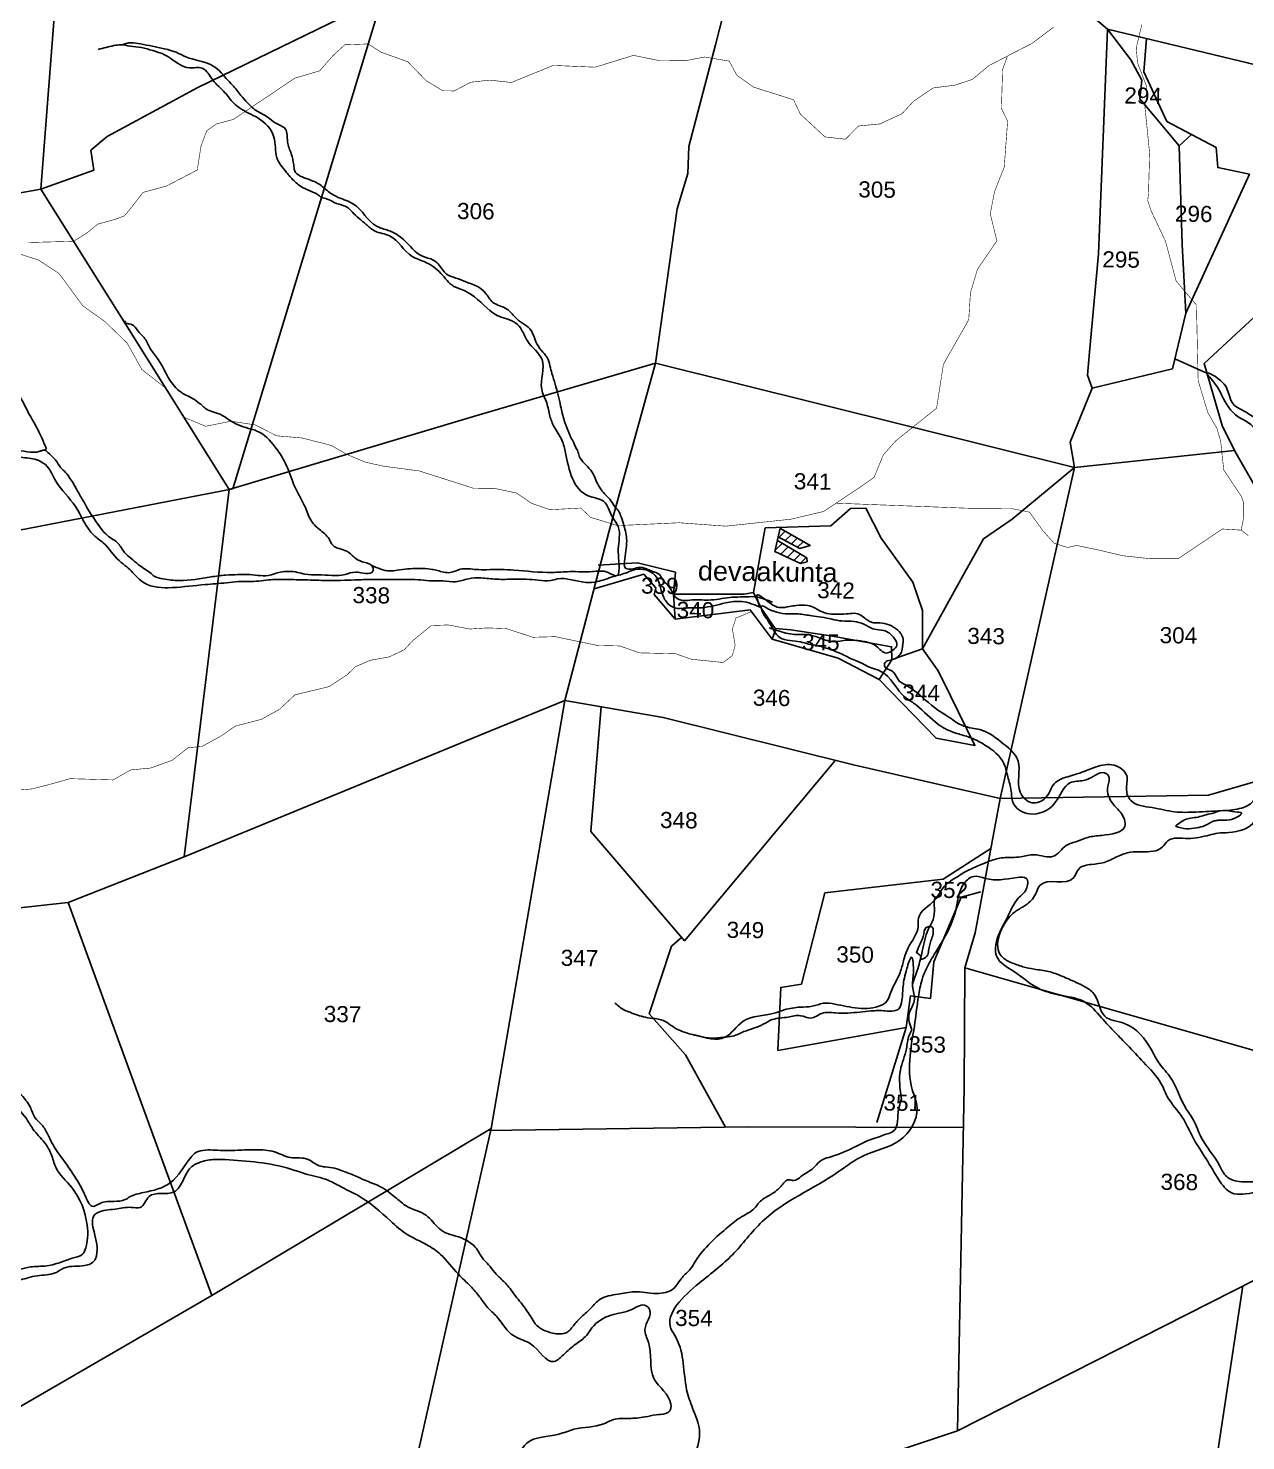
# Model space of a CAD drawing. Header units: feet. Extents: x 751091 to 766702, y 1607162 to 1618807.
# Drawn here: x 754192 to 756396, y 1609741 to 1612299 of the extents above; entities that cross this region are included whole.
import ezdxf
from ezdxf.enums import TextEntityAlignment as Align

# ---------------------------------------------------------------- set-up
doc = ezdxf.new("R2010")
doc.units = ezdxf.units.FT
doc.header["$LTSCALE"] = 15
doc.header["$MEASUREMENT"] = 0
doc.linetypes.add('HIDDEN2', pattern=[0.1875, 0.125, -0.0625])
for name, color, linetype in [('PLOT', 7, 'Continuous'), ('ROADS', 6, 'Continuous'), ('TANKS-STREAM', 4, 'Continuous')]:
    doc.layers.add(name, color=color, linetype=linetype)
doc.styles.get("Standard").update_dxf_attribs({"font": 'arial.ttf'})
pattern_1 = [(44.195984, (-2315.616, 53486.583), (-8.48262893, 8.72410213), [])]

msp = doc.modelspace()

# ---------------------------------------------------------------- hatches: boundary and pattern name
at = {"layer": 'PLOT'}
h = msp.add_hatch(dxfattribs=at)
h.set_pattern_fill('ANSI31', color=256, scale=97.345554, angle=-0.804)
h.set_pattern_definition(pattern_1)
h.paths.add_polyline_path([(755553.9, 1611392.8), (755552.6, 1611391.2), (755549.8, 1611378.2), (755588.8, 1611356.9), (755607.9, 1611362.2)])
h = msp.add_hatch(dxfattribs=at)
h.set_pattern_fill('ANSI31', color=256, scale=97.345554, angle=-0.804)
h.set_pattern_definition(pattern_1)
h.paths.add_polyline_path([(755590, 1611329.4), (755602.1, 1611333), (755601.7, 1611339.7), (755548.3, 1611371.3), (755544, 1611351.5)])

# ---------------------------------------------------------------- linework, layer by layer
for points in [[(755095, 1613185.1), (755017.1, 1612860.4), (754973.7, 1612747.5), (754954.5, 1612746.4), (754939.5, 1612659.3), (754885.3, 1612394.3), (754830.8, 1612347.6), (754758.5, 1612317.6), (754499, 1612191.4), (754335.1, 1612103), (754305.3, 1612078), (754310.5, 1612042.2), (754214.7, 1612007.7), (753864.8, 1611944.7), (753616.2, 1611899.9), (753347.2, 1612033.7), (753320.4, 1612042.6), (753316.8, 1612082.1), (753293.6, 1612106.9), (753076.9, 1612224.3), (752882.7, 1612317.2)], [(754125.6, 1613112.9), (754209.9, 1613097.7), (754274.2, 1612883.4), (754278.6, 1612731.7), (754249.2, 1612452), (754214.7, 1612007.7), (754368.5, 1611762.3), (754555.6, 1611463.8), (754998.2, 1611595.7), (755327.6, 1611692.4), (755366.7, 1611971.7), (755386.1, 1612035.9), (755388.3, 1612084.5), (755436.1, 1612268.7), (755493.7, 1612493.9), (755581.1, 1612648.3), (755543.3, 1612736.1), (755637.4, 1612808.9)], [(756145.8, 1612297.1), (756129.7, 1611890.3), (756113.5, 1611712.1), (756109.8, 1611670.7), (756118.2, 1611647.1), (756078.7, 1611549.5), (756086.2, 1611503.5), (756375.8, 1611534.2), (756353.5, 1611579.7), (756321, 1611691.8), (756486.7, 1611845), (756558.8, 1611780.6), (756680.1, 1611839.1), (756881.2, 1611799.1), (756813.3, 1612139.4), (756935.1, 1612356), (756953.6, 1612378.3), (756981.4, 1612436.5)], [(757294.1, 1612061.7), (756984.5, 1612111.8), (756813.3, 1612139.4), (756550.6, 1612199.6), (756401.9, 1612235.4), (756145.8, 1612297.1), (756111.3, 1612327), (756045.5, 1612362.2), (756007, 1612382.7), (755979.7, 1612406.8)], [(753681.3, 1610651.7), (753724.1, 1611302.4), (754562.4, 1611465.1), (754830.8, 1612347.6)], [(756145.8, 1612297.1), (756188.4, 1612241.6), (756208.3, 1612204.6), (756204.4, 1612171), (756276.1, 1612085.7), (756281.3, 1611907.6), (756287.8, 1611783), (756263.6, 1611682.3), (756118.2, 1611647.1)], [(756287.8, 1611783), (756403.1, 1612034.5), (756345.6, 1612046.6), (756342.7, 1612083), (756253.6, 1612130.3), (756211.7, 1612219.8), (756216.4, 1612280.1)], [(756298.1, 1612106.7), (756276.1, 1612085.7)], [(753681.3, 1610651.7), (754264, 1610715.7), (754474.5, 1610798.7), (755029.2, 1611026.5), (755163.8, 1611081.8), (755243.1, 1611386.4), (755327.6, 1611692.4)], [(755327.6, 1611692.4), (756086.2, 1611503.5), (755952, 1610903.9), (756328.7, 1610910.3), (756516.2, 1610964.8), (756852.6, 1610947.3), (756923.2, 1611413.8), (757603.7, 1611596.8), (757775.9, 1611551.2), (757743.6, 1611312.8)], [(756267.9, 1611700.2), (756325.9, 1611674.6)], [(756375.8, 1611534.2), (756461.7, 1611384.7), (756469.7, 1611151.8), (756481.9, 1611005.2), (756516.2, 1610964.8)], [(755732.9, 1611119.8), (755835.7, 1611013.2), (755906, 1611000.3), (755861.9, 1611090), (755839.7, 1611135.2), (755811.1, 1611175.4), (755884.1, 1611307.2), (755921.8, 1611374.1), (755973.4, 1611410), (756086.2, 1611503.5)], [(754555.6, 1611463.8), (754474.5, 1610798.7)], [(755526.5, 1611394), (755644.9, 1611398.2), (755680.6, 1611429.3), (755708.5, 1611429.6), (755736.1, 1611375.6), (755793.8, 1611295.6), (755811, 1611244.7), (755811.1, 1611175.4), (755762.7, 1611158.2), (755755.7, 1611155.4), (755755.2, 1611179.1), (755644.8, 1611199), (755572.7, 1611209.7), (755544.5, 1611211.7), (755519.2, 1611248.8), (755504.9, 1611276.9), (755526.5, 1611394)], [(755552.6, 1611391.2), (755544, 1611351.5), (755590, 1611329.4), (755602.1, 1611333), (755601.7, 1611339.7), (755548.3, 1611371.3)], [(755549.8, 1611378.2), (755588.8, 1611356.9), (755607.9, 1611362.2), (755553.9, 1611392.8), (755552.6, 1611391.2)], [(755539.1, 1611192.4), (755658.5, 1611158), (755732.9, 1611119.8), (755755.7, 1611155.4)], [(754264, 1610715.7), (754426.9, 1610271), (754524.6, 1610004.3), (755030.3, 1610306.4), (755129.1, 1610881.4), (755163.8, 1611081.8), (755341.7, 1611051), (755686.2, 1610965.4), (755952, 1610903.9)], [(755653.3, 1610973.6), (755380.3, 1610646.6), (755210.3, 1610844.2), (755229.4, 1611070.5)], [(757364.4, 1610795.5), (756852.6, 1610947.3), (756889, 1610311.7), (756414.8, 1610033.4), (755874.7, 1609758.9), (755479.8, 1609627.5), (754814.9, 1609406.2), (754012.4, 1609163.9), (753901.9, 1608402.2), (753516.2, 1608411.4), (753031.8, 1608515.2)], [(755952, 1610903.9), (755906.6, 1610661), (755887.8, 1610597.7), (755886.6, 1610380), (755874.7, 1609758.9)], [(755935.1, 1610813.8), (755848.3, 1610758.2), (755634.4, 1610733.1), (755592.3, 1610568.2), (755554.5, 1610562), (755549.3, 1610448.1), (755781.5, 1610489.3), (755789.2, 1610547), (755825.4, 1610542.2), (755831.8, 1610608.7), (755881.4, 1610725.8), (755917, 1610735)], [(755454.5, 1610309.1), (755382, 1610440.3), (755316.4, 1610514.2), (755356.7, 1610637), (755375, 1610652.7)], [(755887.8, 1610597.7), (756889, 1610311.7), (757142, 1609991.1)], [(755781.5, 1610489.3), (755728.4, 1610317.4)], [(755030.3, 1610306.4), (754872.5, 1609608.3), (754827.8, 1609410.5), (754697.5, 1608658.1)], [(755885.3, 1610308.6), (755495.4, 1610309.7), (755024.6, 1610303)], [(756391.3, 1610021.5), (756277.6, 1609270.6)], [(754118.9, 1609769.6), (754524.6, 1610004.3)]]:
    msp.add_lwpolyline(points, dxfattribs=at)
at = {"layer": 'ROADS', "linetype": 'HIDDEN2', "ltscale": 10, "const_width": 1}
for points in [[(756048.4, 1612300.8), (756009.1, 1612271.3), (755964.9, 1612248.6), (755931.7, 1612231.4), (755900.9, 1612206), (755869.6, 1612195.8), (755830.4, 1612190.8), (755795.2, 1612167.1), (755774.3, 1612144.4), (755734.3, 1612125.7), (755695, 1612121.9), (755671.7, 1612098), (755634.6, 1612102.1), (755589.8, 1612143.7), (755577.7, 1612169.3), (755538.7, 1612181.7), (755505.2, 1612192.3), (755475.1, 1612213.7), (755461.2, 1612239.3), (755416.5, 1612246.8), (755383.4, 1612240.4), (755336.8, 1612239.8), (755287.8, 1612249.8), (755218.4, 1612228.4), (755173.7, 1612230.3), (755142.5, 1612231.6), (755090.3, 1612210.3), (755066.7, 1612200.7), (755027.4, 1612205), (754993.2, 1612201.1), (754963.1, 1612185.4), (754942.6, 1612185.7), (754912.3, 1612204.1), (754879.2, 1612238.2), (754859.4, 1612245.3), (754830.7, 1612255.6), (754807.4, 1612270.5), (754765.2, 1612269), (754743.8, 1612249.4), (754719.5, 1612221.7), (754701.3, 1612216.4), (754674.9, 1612208.6), (754624.2, 1612174.6), (754584.9, 1612148.2), (754563.5, 1612133.9), (754532.7, 1612125.6), (754515.2, 1612113.4), (754504.8, 1612085.6), (754498, 1612042.2), (754442.7, 1612013.4), (754399.6, 1612001.6), (754380, 1611975.8), (754366.1, 1611959.2), (754348.6, 1611952.6), (754318, 1611944.3), (754298.5, 1611928.4), (754274, 1611913.1), (754231, 1611912), (754190.8, 1611910.9)], [(756208.2, 1612305.5), (756198.1, 1612263.5), (756200.4, 1612236.5), (756216.4, 1612194.6), (756217.8, 1612170.9), (756213.4, 1612160.3), (756217.4, 1612121.3), (756222.4, 1612071.6), (756221.3, 1612034.9), (756220.3, 1611999.9), (756218.9, 1611987.1), (756225.5, 1611967.3), (756239.2, 1611938.3), (756251.1, 1611913.1), (756270.3, 1611841.3), (756285.7, 1611823), (756307.1, 1611797.7), (756308.1, 1611753.2), (756309.2, 1611705.4), (756310.2, 1611661), (756327.6, 1611603.2), (756344.1, 1611574.6), (756350.9, 1611551.5), (756353, 1611531.8), (756356.5, 1611499.2), (756388.3, 1611451.5), (756392.8, 1611439), (756392.4, 1611411.9), (756388.1, 1611390.1)], [(754172.4, 1611891.5), (754210.2, 1611879.3), (754247.8, 1611854.8), (754278.3, 1611813.3), (754290.8, 1611796.2), (754331.1, 1611767.6), (754371.1, 1611728.7), (754397.5, 1611681.1), (754440.4, 1611647.6), (754462.1, 1611613), (754473.6, 1611594.6), (754513.2, 1611578.1), (754559.2, 1611587.3), (754602.9, 1611580.7), (754641.8, 1611560.9), (754688.2, 1611556.9), (754740.6, 1611543.5), (754768.7, 1611527.3), (754802.2, 1611513.2), (754835, 1611505.9), (754899.5, 1611497.4), (754937.9, 1611485.2), (754999.6, 1611465.5), (755034.7, 1611466), (755056.1, 1611461.5), (755075.8, 1611457.4), (755103.5, 1611438.6), (755136.6, 1611427.1), (755165, 1611428.6), (755192.4, 1611430.1), (755210.1, 1611413.3), (755259.3, 1611398.3), (755312.7, 1611400.8), (755370.4, 1611403.5), (755455.2, 1611397.3), (755573.3, 1611410), (755632.1, 1611423.9), (755693.2, 1611464.6), (755723.3, 1611485.5), (755740.2, 1611526.4), (755762.9, 1611552), (755800.8, 1611582.3), (755836.6, 1611610.8), (755848.9, 1611690.3), (755894.8, 1611771), (755897.9, 1611819.8), (755910.6, 1611862.5), (755945.8, 1611914), (755933.8, 1611962.8), (755941.6, 1612003.2), (755959.1, 1612047.6), (755965.2, 1612130.6), (755954, 1612153.7), (755955.1, 1612189.9), (755956.1, 1612223.8), (755964.9, 1612248.6)], [(755654.5, 1611438.9), (755869.1, 1611430.7), (755895.5, 1611429.7), (755932.2, 1611429.5), (755971.9, 1611429.3), (756004.8, 1611422.7), (756028.5, 1611389.9), (756049.1, 1611366.5), (756073.8, 1611358.6), (756090, 1611362.4), (756130.4, 1611354), (756174, 1611343.7), (756224.4, 1611338.3), (756274.4, 1611338.6), (756285.2, 1611345.9), (756337.3, 1611381), (756353.9, 1611392.2), (756388.1, 1611390.1), (756401, 1611380.2)], [(755501.3, 1611242.5), (755473.4, 1611231), (755466.8, 1611211.3), (755471.9, 1611181.8), (755466.9, 1611163.2), (755450.4, 1611150.4), (755392.5, 1611156.4), (755364, 1611166.3), (755326.7, 1611167.2), (755298.5, 1611167.9), (755263.3, 1611180.4), (755222.2, 1611181.4), (755175.4, 1611191.1), (755146.4, 1611197.2), (755105.6, 1611196.1), (755057.7, 1611211.8), (755023.2, 1611213.1), (754991.6, 1611211), (754952.6, 1611218.4), (754921.7, 1611217.4), (754887.5, 1611189.4), (754872.9, 1611173.5), (754845.6, 1611160.6), (754811.1, 1611154.4), (754784.6, 1611142.8), (754769.4, 1611128.2), (754736.5, 1611106.7), (754704.1, 1611098.9), (754674.7, 1611091.8), (754646.6, 1611065.5), (754614.1, 1611047.5), (754566.7, 1611035.2), (754541.3, 1611017.4), (754506.7, 1610998.5), (754481.5, 1610996.1), (754452.4, 1610973.3), (754413.6, 1610959.3), (754377.4, 1610955.9), (754345.7, 1610937.8), (754298.2, 1610939.2), (754267.6, 1610940.1), (754234.8, 1610930.7), (754198.4, 1610921.4), (754163, 1610918.7)]]:
    msp.add_lwpolyline(points, dxfattribs=at)
at = {"layer": 'TANKS-STREAM'}
for points in [[(755223.9, 1611326.4), (755294.9, 1611331), (755363.7, 1611313.8), (755360.4, 1611274.1), (755488.1, 1611274.4), (755504.9, 1611276.9)], [(755216.4, 1611284), (755306.3, 1611310.6), (755328.2, 1611285.6), (755325.3, 1611273.3), (755363.3, 1611229), (755360.4, 1611274.1)], [(755363.3, 1611229), (755498.8, 1611245.8), (755539.1, 1611192.4), (755544.7, 1611209.4)]]:
    msp.add_lwpolyline(points, dxfattribs=at)
for points in [[(755768.8, 1611116.4), (755795, 1611100.5), (755838.4, 1611064.7), (755857.8, 1611052.3), (755872.7, 1611041.8), (755900.8, 1611031.6), (755914.7, 1611029.1), (755952.4, 1611007.2), (755984.3, 1610971.6), (755988.2, 1610915.4), (756009.3, 1610896.6), (756034.1, 1610905.3), (756049.6, 1610930.7), (756060.1, 1610938.6), (756070.5, 1610942.5), (756085, 1610946.9), (756106.5, 1610954.1), (756125.6, 1610961.3), (756158, 1610964.3), (756180.8, 1610945.6), (756180.5, 1610919.6), (756188.3, 1610900.5), (756227.1, 1610887.6), (756267.4, 1610880.1), (756306.6, 1610879.6), (756351.1, 1610881.9), (756385.2, 1610886), (756409.7, 1610899.6), (756422.6, 1610922.4), (756452.2, 1610928.9), (756477.1, 1610934.9), (756497.4, 1610943.2), (756505.7, 1610950.8), (756536.9, 1610992.5), (756558.6, 1611013.5), (756565.1, 1611030.1), (756571.1, 1611045), (756566.2, 1611062.4), (756524.7, 1611110.6), (756505.6, 1611143.2), (756490.8, 1611207.7), (756498.1, 1611230.3), (756512.7, 1611242.8), (756529.5, 1611279.2), (756550, 1611304.3), (756574.5, 1611323), (756600.7, 1611338.2), (756634.6, 1611365.9), (756661.4, 1611382.9), (756686.4, 1611394), (756704.9, 1611401.8), (756722.5, 1611421.2), (756748.2, 1611437.6), (756764.7, 1611460.6), (756762.8, 1611489.5), (756749.1, 1611505.9), (756723.6, 1611526.6), (756700.5, 1611543.1), (756679.3, 1611541.9), (756654.4, 1611536.5), (756635.8, 1611529.9), (756608, 1611520.5), (756588.4, 1611520.7), (756567.6, 1611523.9), (756542.4, 1611538.1), (756508.4, 1611557.8), (756478, 1611571.5), (756459.8, 1611570.8), (756447.3, 1611563.3), (756421.4, 1611564.8), (756405.7, 1611581.2), (756382.5, 1611595.4), (756353.6, 1611632.7), (756341.2, 1611654.7), (756325.9, 1611674.6), (756354.5, 1611657.7), (756367.4, 1611631.6), (756375.8, 1611615.9), (756387.9, 1611608.8), (756405.6, 1611598.1), (756425.1, 1611589.9), (756449.8, 1611588), (756468.2, 1611577.1), (756480.4, 1611577), (756503.9, 1611572), (756546.4, 1611543.6), (756579.7, 1611536.2), (756608.6, 1611534.7), (756642.2, 1611542.3), (756682.2, 1611553.8), (756704.1, 1611554.6), (756722.4, 1611543.4), (756741.9, 1611532.2), (756769.1, 1611490.7), (756781.6, 1611477.2), (756795.7, 1611490.3), (756808, 1611506.3), (756811.7, 1611519.5), (756818.2, 1611531.5), (756829.5, 1611555.6), (756843.2, 1611602.9), (756867.3, 1611628.9), (756873.3, 1611669.4), (756880.5, 1611685.5), (756898.6, 1611706), (756905.1, 1611718), (756918.2, 1611742), (756927.8, 1611767.3), (756943, 1611782.6), (756977.6, 1611806.2), (757002.2, 1611827.1), (757050.5, 1611856.4), (757106.8, 1611875.3), (757135.2, 1611888.1), (757155.5, 1611893.6), (757171.7, 1611896.8), (757182.7, 1611901.3), (757186.9, 1611909.9), (757191.2, 1611924.8), (757206.2, 1611970.7), (757211.7, 1611989.7), (757223, 1612013), (757233.8, 1612040.5), (757248.2, 1612078.3), (757259, 1612110.5), (757263.6, 1612145.6), (757266.8, 1612168), (757266.4, 1612181.9), (757252.2, 1612196.5), (757243.5, 1612191.2), (757233.5, 1612220.2), (757220.4, 1612273.4), (757207.6, 1612308.8), (757181, 1612342), (757165.9, 1612355.1), (757151.3, 1612369.5), (757134.6, 1612373.2), (757114.9, 1612364.8), (757108, 1612364.9), (757081, 1612383.4), (757074.3, 1612393.6), (757059.6, 1612414.1), (757048, 1612426.4), (757038.1, 1612438.7), (757028.5, 1612453), (757021, 1612466.8), (757012.4, 1612488), (757007.4, 1612503.8), (757001.1, 1612518.9), (756992.9, 1612527.2)], [(754361.7, 1612268.8), (754371.6, 1612272), (754378.6, 1612272.4), (754395, 1612270.7), (754416.9, 1612266.2), (754438.1, 1612261.8), (754451.5, 1612258.3), (754459.8, 1612255.4), (754477.6, 1612247.1), (754523.1, 1612232.4), (754538, 1612221.8), (754550.6, 1612207.9), (754561.7, 1612196), (754577.1, 1612177.4), (754589.1, 1612163.6), (754603.6, 1612150.6), (754625.1, 1612138.1), (754640.1, 1612127), (754657.4, 1612116.9), (754661.4, 1612093.4), (754668.2, 1612071.6), (754672.6, 1612051.3), (754674.4, 1612040.9), (754699.2, 1612025.5), (754719.8, 1612015.7), (754737.5, 1612001.4), (754753, 1611992.7), (754781.1, 1611980.5), (754822.8, 1611940.5), (754843.9, 1611932.7), (754871.5, 1611916.2), (754906, 1611886.1), (754925.3, 1611879.2), (754941.6, 1611862.9), (754949.5, 1611853.4), (754966.4, 1611846.6), (754984.2, 1611839.7), (755006.7, 1611830.4), (755019.4, 1611819.8), (755033.3, 1611802.6), (755058.7, 1611790.5), (755073.6, 1611775.6), (755086.6, 1611764.6), (755100.2, 1611754.5), (755112.6, 1611727.7), (755123.7, 1611712.5), (755131.6, 1611702.5), (755136.6, 1611687.8), (755140.1, 1611673.6), (755146, 1611654.2), (755155.9, 1611614.7), (755162.6, 1611588.7), (755169.4, 1611569.7), (755174.4, 1611557.9), (755179.9, 1611547.9), (755182.7, 1611541.2), (755186.8, 1611533.2), (755189.5, 1611524.2), (755210.5, 1611498.6), (755222.4, 1611474.8), (755237.7, 1611453.4), (755247, 1611443.4), (755254.9, 1611431.5), (755260.9, 1611424.8), (755264.6, 1611416.7), (755269.5, 1611401.6), (755273.1, 1611388.3), (755275.3, 1611375.1), (755274.6, 1611356.7), (755272, 1611338.2), (755273.6, 1611321.2), (755287.3, 1611320), (755299.1, 1611322.7), (755321.2, 1611315.8), (755334.8, 1611309.5), (755341.3, 1611299.9), (755348.7, 1611291.4), (755357.5, 1611279.5), (755364, 1611269), (755378, 1611262.7), (755394.1, 1611263.9), (755423.4, 1611263.4), (755462.1, 1611268.2), (755492.1, 1611269.4), (755512.1, 1611268.9), (755524.6, 1611265), (755539.4, 1611259.9)], [(754814.1, 1611326.3), (754846.6, 1611316.2), (754860.2, 1611317.4), (754897.6, 1611320.9), (754932.8, 1611317), (754955.9, 1611313.3), (754974.3, 1611319.2), (755003.5, 1611318.8), (755021.8, 1611318.5), (755047.6, 1611318.8), (755071.4, 1611317.8), (755140.1, 1611313.5), (755172.7, 1611315), (755213.4, 1611315.1), (755241.9, 1611313.4), (755258, 1611307.7), (755261.8, 1611327.3), (755260.2, 1611355.9), (755260.1, 1611396.5), (755250.3, 1611412.7), (755233.6, 1611442.4), (755205.9, 1611452.2), (755164.8, 1611529.8), (755158.3, 1611553), (755144.4, 1611576.9), (755136.5, 1611596.7), (755130.7, 1611620.5), (755121.6, 1611645.1), (755122.3, 1611699), (755095.7, 1611732.6), (755085.1, 1611753.1), (755075.1, 1611764.8), (755041.3, 1611778.8), (755027.8, 1611787.8), (754981.5, 1611823.8), (754962.6, 1611831.5), (754939.2, 1611854.9), (754909.1, 1611876.3), (754887.1, 1611885.6), (754846.2, 1611923), (754819.1, 1611931.9), (754803.7, 1611943.8), (754778.9, 1611966.1), (754772.1, 1611973.1), (754763.6, 1611977.5), (754746, 1611983.6), (754733.3, 1611989.7), (754722.9, 1611992.8), (754715.8, 1611997.9), (754704.6, 1612003.4), (754688.7, 1612010.6), (754670.7, 1612025.3), (754658.1, 1612039.8), (754642.2, 1612064.5), (754636.9, 1612101.9), (754607.4, 1612136.5), (754590.5, 1612145.3), (754563.5, 1612163.8), (754548.2, 1612182.2), (754526.4, 1612204.7), (754517.7, 1612217.3), (754507.1, 1612226.5), (754484, 1612227.1), (754450, 1612244.1), (754434.6, 1612252.9), (754417.6, 1612258.4), (754396.8, 1612264.1), (754376.5, 1612266.5), (754360, 1612268.9), (754347.2, 1612267.4), (754318.7, 1612260.4)], [(754224.9, 1611537.8), (754206, 1611578.3), (754192.1, 1611603.1), (754180.3, 1611626.2), (754172.2, 1611641.4), (754167.7, 1611655.8), (754150.3, 1611684.4), (754135.4, 1611703.6), (754124.4, 1611719.8), (754107.7, 1611736), (754091.5, 1611754.4), (754082.2, 1611766.6), (754054.7, 1611791.9), (754042.2, 1611796.4), (754027.3, 1611808.7), (754017.9, 1611817.5), (754010.2, 1611826.2)], [(754222.2, 1611535.6), (754238, 1611520.9), (754242.2, 1611516), (754250.6, 1611503.7), (754259.6, 1611494.4), (754268, 1611483.3), (754274.6, 1611472.8), (754278.7, 1611465.4), (754289.5, 1611446.3), (754324.8, 1611391.8), (754335.1, 1611380.7), (754355, 1611365.7), (754366.4, 1611349.7), (754377.9, 1611339.2), (754391.2, 1611328), (754401.5, 1611320.5), (754412.3, 1611313.1), (754420.2, 1611306.8), (754436, 1611301.7), (754465.3, 1611298.9), (754523, 1611305.4), (754550, 1611308.7), (754571.4, 1611309.6), (754588.5, 1611310), (754626.9, 1611308.2), (754638, 1611311.1), (754648.4, 1611314), (754679.6, 1611313.6), (754693, 1611310.4), (754716.8, 1611309.4), (754765.7, 1611309.9), (754784.7, 1611314), (754815.9, 1611316), (754816, 1611323.3), (754799, 1611332.1), (754781.4, 1611341.5), (754768.7, 1611352), (754743.2, 1611362.8), (754736.6, 1611374.4), (754718.6, 1611391.8), (754703.5, 1611408.5), (754692.3, 1611434.3), (754685.1, 1611448.4), (754670.9, 1611477.3), (754655.5, 1611515.6), (754639.3, 1611540.3), (754604.9, 1611570.1), (754595.3, 1611573), (754559.3, 1611587.2), (754546.6, 1611595.9), (754531.4, 1611602.8), (754518, 1611607.3), (754502.3, 1611619.7), (754489.6, 1611628.4), (754472, 1611637.8), (754459.3, 1611647.8), (754425.9, 1611701.1), (754412, 1611720.3), (754401.8, 1611738.8), (754390.4, 1611751.2), (754377.7, 1611762.9), (754365.7, 1611766.7), (754368.6, 1611768.6)], [(755518.3, 1611250.3), (755483.7, 1611260.9), (755454.2, 1611258.2), (755411.7, 1611249.7), (755383.2, 1611249.1), (755362.4, 1611249.4), (755352.7, 1611254.7), (755341.5, 1611270.8), (755326.6, 1611308.6), (755291, 1611318.8), (755276.7, 1611313.5), (755251.5, 1611305.9), (755236.2, 1611300.9), (755222.2, 1611296.9), (755201.4, 1611295.5), (755149.7, 1611301.7), (755137.9, 1611298.8), (755115.5, 1611299.4), (755071.4, 1611301.4), (755039.8, 1611301.2), (755012, 1611303.6), (754989.1, 1611301.9), (754965.7, 1611296.7), (754942.5, 1611298.4), (754923.4, 1611298.3), (754902.6, 1611300), (754858.9, 1611300.6), (754814.5, 1611300.8), (754783.2, 1611299.9), (754733.2, 1611298.9), (754693.3, 1611300.1), (754660.3, 1611300.6), (754631.5, 1611300.3), (754595.8, 1611297), (754572.5, 1611296.9), (754551, 1611294.8), (754512.3, 1611291.5), (754452.5, 1611286.1), (754401.6, 1611294.8), (754390.9, 1611303.3), (754370.4, 1611323.7), (754357, 1611334.3), (754327.7, 1611367.1), (754310.7, 1611380.7), (754277.5, 1611433.1), (754242.1, 1611478.5), (754226.4, 1611505.4), (754211, 1611516.1), (754182.2, 1611521.5), (754121.2, 1611527.4), (754094.5, 1611525), (754065.5, 1611518.2), (754052.8, 1611517.2), (754027.8, 1611520.3), (753930.8, 1611517.3), (753895.9, 1611521.7), (753863.3, 1611534.9), (753833, 1611549.2), (753816.6, 1611567.7), (753806.3, 1611586.7), (753786.1, 1611613.1), (753777.4, 1611624.8), (753727.3, 1611616.1), (753715.7, 1611616.8), (753693.5, 1611614.9), (753668.5, 1611615.8), (753651.2, 1611611.6), (753634, 1611614.6), (753598, 1611615.1), (753576.3, 1611615.4), (753565.3, 1611621.1)], [(753767.9, 1611626.7), (753792.5, 1611614.8), (753799.7, 1611606.3), (753808.8, 1611598), (753823, 1611587), (753840.1, 1611574.1), (753850.4, 1611565.1), (753864.5, 1611553.7), (753881, 1611544.6), (753906.8, 1611537.7), (753974, 1611529.6), (753982.2, 1611528.2), (754008.2, 1611529.6), (754024.7, 1611532), (754042, 1611530.4), (754059.3, 1611531.9), (754077.6, 1611537.7), (754094.5, 1611540.9), (754127.4, 1611537.9), (754148.5, 1611534.1), (754163.4, 1611534.8), (754179, 1611533.7), (754201.4, 1611531.2), (754209.7, 1611531.9), (754215.8, 1611534), (754222.3, 1611535.7), (754224.9, 1611537.8)], [(755516.2, 1611252.3), (755511.8, 1611272.9), (755531.9, 1611260.4), (755553.5, 1611249.8), (755570.2, 1611251.8), (755582.5, 1611253.6), (755603.2, 1611253.8), (755616.7, 1611248.9), (755634.2, 1611240.1), (755650.6, 1611237.9), (755680.1, 1611238.9), (755694, 1611238.7), (755704.3, 1611232.4), (755722.2, 1611222.4), (755733.7, 1611222), (755765.8, 1611209.3), (755775.4, 1611195.6), (755775.6, 1611184.2), (755770.6, 1611165), (755753.1, 1611154.7), (755743.3, 1611150.7), (755743.5, 1611141.8), (755754.3, 1611135.8), (755761.7, 1611128.7), (755768.8, 1611116.4)], [(755399.1, 1610476.1), (755453.4, 1610471.7), (755486.7, 1610500.9), (755542.6, 1610515.4), (755560.7, 1610521.4), (755575.6, 1610524.8), (755589.6, 1610526.4), (755611.2, 1610527.9), (755631.5, 1610533.4), (755652.6, 1610531.8), (755694.5, 1610524.6), (755736.9, 1610529.8), (755744.1, 1610534.2), (755752, 1610548.9), (755759.4, 1610565.9), (755770.5, 1610589.1), (755776.7, 1610610.1), (755785.1, 1610633.8), (755803.3, 1610672.4), (755803.9, 1610687.7), (755833.2, 1610720.5), (755850.6, 1610745), (755874.2, 1610762.6), (755893.3, 1610774), (755914.1, 1610783.2), (755933.1, 1610791), (755957, 1610796.9), (755973.2, 1610797.2), (755989, 1610798.7), (756013.5, 1610802.3), (756048.5, 1610799.6), (756071.3, 1610819), (756091.6, 1610826.8), (756110.6, 1610833.7), (756135.9, 1610837.4), (756177.5, 1610854.3), (756170.6, 1610877.8), (756155.1, 1610895.5), (756148.1, 1610908.7), (756146.6, 1610926.2), (756147.7, 1610945.5), (756137.5, 1610951), (756120.3, 1610944.1), (756102.6, 1610936.7), (756078.8, 1610933), (756050.8, 1610896.1), (756004.7, 1610876.5), (755977, 1610892.6), (755971.1, 1610921), (755964.7, 1610946.7), (755958.6, 1610967.3), (755924, 1611001), (755899, 1611013.9), (755876.6, 1611021), (755849.3, 1611032.1), (755834.2, 1611042.7), (755795.1, 1611076.9), (755778.2, 1611088.8), (755743.5, 1611129.2), (755727, 1611138), (755713.6, 1611142.6), (755702.4, 1611148.6), (755685.4, 1611155.6), (755671.6, 1611162.5), (755659.5, 1611168.1), (755636.7, 1611176.5), (755619.7, 1611181.2), (755604.9, 1611183.7), (755590.1, 1611187.9), (755553.3, 1611195.2), (755531.2, 1611226.6), (755520.2, 1611244.7), (755519.4, 1611252.4), (755532.4, 1611247.3), (755542.2, 1611243.1), (755563.3, 1611238.8), (755586.2, 1611238.4), (755610.5, 1611234.9), (755628.4, 1611232.4), (755646.8, 1611229), (755665.2, 1611225.6), (755687.2, 1611224.9), (755704.7, 1611219.7), (755723.9, 1611210.9), (755740.5, 1611208.4), (755760.1, 1611194.2), (755764.9, 1611181.6), (755757.5, 1611172.7), (755745.3, 1611167.5), (755727.1, 1611180.3), (755703.4, 1611188.7), (755684.9, 1611190.8), (755675.1, 1611190.9), (755648, 1611188.2), (755623, 1611195.7), (755602.4, 1611200.9), (755582.1, 1611201.2), (755567.8, 1611202.8), (755552.1, 1611207), (755533.5, 1611213.2)], [(756588.5, 1610096.1), (756514.2, 1610148.3), (756413.7, 1610209.9), (756380.5, 1610211), (756359.8, 1610221.6), (756349.1, 1610239.6), (756315.7, 1610290.6), (756301.7, 1610321.9), (756287, 1610344.6), (756270.8, 1610379.3), (756260.7, 1610397.9), (756239.7, 1610424.7), (756225.6, 1610449.1), (756176.6, 1610496.8), (756141, 1610509.9), (756123.1, 1610548.2), (756106, 1610562.8), (756089.4, 1610571.1), (756063.6, 1610582.4), (756039.5, 1610590.8), (756013, 1610595.2), (755992.9, 1610599.6), (755971.1, 1610607.4), (755954, 1610618.5), (755972.9, 1610694.1), (755989.2, 1610705.9), (756010.2, 1610721.8), (756017.3, 1610734.4), (756023.8, 1610746.9), (756084.6, 1610760.5), (756094, 1610776.5), (756117.2, 1610784.8), (756140.3, 1610788.5), (756164.1, 1610799.1), (756187.9, 1610806.8), (756208.1, 1610807.7), (756245.7, 1610816.4), (756255.2, 1610827.5), (756292.1, 1610831.6), (756330.3, 1610838), (756345.9, 1610841.2), (756365.5, 1610842.6), (756412.6, 1610864.4), (756418.5, 1610876.5), (756445.7, 1610884.7), (756474.2, 1610899.3), (756532.5, 1610935.5), (756544.5, 1610930.7), (756552.4, 1610913.3), (756560.2, 1610899.4), (756569.2, 1610877.9), (756573.5, 1610855.4), (756583.6, 1610840.3), (756586.7, 1610814.3), (756594.5, 1610795.2), (756606.3, 1610763.6), (756613.9, 1610733.6), (756631.5, 1610709.7), (756637.4, 1610683.1), (756646.4, 1610661.7), (756655.9, 1610644.3), (756665.8, 1610603.3), (756674.3, 1610591.7), (756692.9, 1610563.2), (756699.6, 1610544.1), (756704.6, 1610528.5), (756711.9, 1610514.5), (756726.4, 1610482.1), (756730.9, 1610471.1), (756753.5, 1610438.5), (756756.8, 1610429.8), (756769, 1610393.3), (756781.8, 1610359.5), (756782.7, 1610342.2), (756787, 1610320.2), (756798.9, 1610303.9), (756802.8, 1610291.8), (756818.8, 1610284.1), (756833.7, 1610276.4)], [(756269.1, 1610854), (756285.6, 1610865.3), (756296.6, 1610868.8), (756310.1, 1610870.6), (756321.4, 1610873.9), (756334.9, 1610877.2), (756351.2, 1610881.9), (756381.2, 1610879.7), (756388.9, 1610877.9), (756380.2, 1610870.2), (756346.2, 1610864.7), (756339.3, 1610863.6), (756322.3, 1610855), (756307.3, 1610851.2), (756289.1, 1610849.1), (756269.1, 1610854)], [(753922.3, 1610797.1), (753924.9, 1610762.6), (753936.9, 1610748.9), (753960.3, 1610732), (753969.8, 1610724.4), (753978.5, 1610716), (753987.5, 1610703.2), (753996.5, 1610692.6), (754012.4, 1610671.4), (754024.4, 1610654.2), (754030.4, 1610646.7), (754051.6, 1610597.3), (754090.8, 1610514), (754111.3, 1610485.1), (754118.1, 1610467.6), (754129.7, 1610447.8), (754140, 1610433.7), (754150.3, 1610418.9), (754157.7, 1610400.6), (754165.9, 1610386.6), (754176.2, 1610371.1), (754187.9, 1610357.6), (754195.4, 1610345.6), (754204.2, 1610326.7), (754216.6, 1610313.2), (754227.5, 1610295.6), (754243.2, 1610266.7), (754252.8, 1610253.3), (754294.5, 1610186.2), (754301.2, 1610172.4), (754307, 1610166), (754322.3, 1610171.1), (754346.9, 1610174.7), (754367.5, 1610177.8), (754375.4, 1610182.6), (754400.6, 1610190.6), (754449.7, 1610208.6), (754486.1, 1610254.2), (754495.5, 1610262.9), (754512.7, 1610267.5), (754549, 1610266.5), (754571.6, 1610267.2), (754603.5, 1610268.2), (754637.8, 1610264.3), (754666.6, 1610254.1), (754698.7, 1610250.7), (754714.8, 1610240.7), (754746.6, 1610234.9), (754762.2, 1610229.3), (754783.7, 1610221.1), (754801.2, 1610213), (754827.6, 1610202.4), (754854.8, 1610183.4), (754863.5, 1610176.4), (754876.1, 1610166.4), (754908.8, 1610151.7), (754932.8, 1610128.7), (754946, 1610118.3), (754966.3, 1610111.8), (755001.3, 1610091.7), (755015.9, 1610070.3), (755025.2, 1610060), (755036.8, 1610045.8), (755046.8, 1610035.4), (755062.3, 1610019.5), (755070.7, 1610007.7), (755081.5, 1609994.2), (755092.3, 1609979.9), (755102.3, 1609964.9), (755110, 1609953.1), (755141.1, 1609936.2), (755167, 1609937.4), (755180.6, 1609951.3), (755194.1, 1609966), (755210.8, 1609981.4), (755227.5, 1609997.6), (755259.8, 1610006.6), (755288.9, 1610010.9), (755329.6, 1610008), (755359.5, 1610016.2), (755376.3, 1610037.1), (755390.6, 1610051.8), (755400.2, 1610066.5), (755459.4, 1610128.5), (755484, 1610147), (755506.2, 1610161.6), (755515.7, 1610173.2), (755534.7, 1610186.2), (755554.6, 1610201.6), (755569.6, 1610213.9), (755576, 1610212.5), (755595, 1610222.5), (755613.2, 1610234.7), (755625.2, 1610247.1), (755637.8, 1610253.2), (755652, 1610257.7), (755697.4, 1610277.5), (755717.3, 1610286.6), (755732.8, 1610291.3), (755745, 1610296.1), (755755.5, 1610299.8), (755763.4, 1610308.9), (755766.4, 1610331), (755773, 1610360.5)], [(755732.8, 1608988.9), (755724.8, 1609033.7), (755710.4, 1609065.5), (755694, 1609094.5), (755679.7, 1609137.5), (755666.9, 1609226.7), (755656.3, 1609267.8), (755648.6, 1609317.2), (755640.8, 1609357.3), (755635.7, 1609409.1), (755621.6, 1609450.5), (755604.3, 1609474), (755558, 1609493.2), (755495, 1609511.8), (755443.1, 1609527.4), (755396.7, 1609534.5), (755376.4, 1609546.9), (755367.3, 1609630.4), (755379.1, 1609671.1), (755407.3, 1609760), (755394.8, 1609800.1), (755384.1, 1609833.7), (755365, 1609927.3), (755355.7, 1609944.1), (755406.8, 1610026.5), (755467, 1610078), (755521.1, 1610138.2), (755658.4, 1610227.9), (755704.1, 1610257.4), (755769.5, 1610285), (755801.3, 1610344.1), (755792.5, 1610377.3), (755797.5, 1610499.2), (755803.6, 1610545.1), (755810.3, 1610576.2), (755849.2, 1610649.6), (755871.4, 1610702.2), (755886.5, 1610750.6), (755904.3, 1610763.2), (755924.9, 1610759.4), (755982.7, 1610761), (755999.1, 1610759.6), (755998.8, 1610739.7), (755984.5, 1610723.5), (755964.1, 1610687.5), (755950.9, 1610662), (755945.6, 1610617.6), (755975.7, 1610591.4), (756024.9, 1610558.6), (756064.6, 1610547.2), (756104.6, 1610535.8), (756134.9, 1610507.3), (756160.3, 1610480), (756182.2, 1610457.5), (756211.1, 1610426.7), (756243.3, 1610387.6), (756255.9, 1610361.7), (756281.1, 1610327.4), (756301.7, 1610288.5), (756324.8, 1610251.5), (756347.7, 1610213.8), (756370.8, 1610190.1), (756413.8, 1610190.3), (756471.3, 1610175.8), (756491.1, 1610163.8), (756510.8, 1610150.7), (756558.9, 1610117.9), (756653.6, 1610036.9), (756707.8, 1609978.9), (756732.1, 1609958.6), (756752.7, 1609923.3), (756770.8, 1609879.7), (756786.6, 1609837.4), (756824.5, 1609784.2)], [(755792.9, 1610568.5), (755802.6, 1610595.9), (755810.5, 1610627.6), (755821.4, 1610666.7), (755832.7, 1610700.9), (755836.3, 1610724.3), (755837.7, 1610723.3)], [(755800.3, 1610625.3), (755806.7, 1610641.1), (755812.4, 1610654.4), (755818.4, 1610670.9), (755824.2, 1610672.2), (755828.6, 1610671.4), (755830.5, 1610664), (755829.8, 1610656.7), (755826.2, 1610646.6), (755823.7, 1610636.7), (755821.7, 1610626.4), (755816.7, 1610616.3), (755807.4, 1610613.8), (755808.1, 1610616.5), (755800.3, 1610625.3), (755799.6, 1610626)], [(755253.8, 1610533.9), (755271.4, 1610521.1), (755281.6, 1610517), (755309.5, 1610508), (755327.1, 1610505.5), (755338, 1610503.6), (755365.1, 1610487.3), (755382.2, 1610480.2), (755407.8, 1610473.6), (755428.3, 1610470.4), (755451.2, 1610471.8), (755467.2, 1610473.9), (755487.9, 1610482.1), (755505.1, 1610488.2), (755522.9, 1610495.3), (755539, 1610503.7), (755567.7, 1610508.4), (755590.5, 1610510.9), (755608.8, 1610506.7), (755629.1, 1610515.1), (755653.6, 1610515.9), (755697.7, 1610517.5), (755717.7, 1610519.5), (755743.4, 1610519.7), (755759.4, 1610519.5), (755767.4, 1610522.8), (755773.9, 1610538.7), (755776, 1610564.3), (755782.7, 1610596.2), (755791, 1610616.6), (755794.6, 1610588.6), (755793.1, 1610563.5), (755796.2, 1610537.8), (755786.7, 1610514), (755792, 1610485.2)], [(753835.1, 1610008.2), (753870.2, 1610014.4), (753906.5, 1610011.4), (753951.2, 1610009.6), (753976, 1610008.7), (754001.4, 1610011.9), (754020.9, 1610019.5), (754040.3, 1610025.3), (754066, 1610028.1), (754105.4, 1610037.2), (754144.9, 1610045.1), (754175.8, 1610051.3), (754195.8, 1610055.9), (754225.5, 1610057.9), (754253.4, 1610065.3), (754274.1, 1610072.3), (754290.5, 1610079.3), (754296.1, 1610090.7), (754299.4, 1610108.2), (754298.5, 1610131.8), (754271, 1610199.6), (754241.8, 1610236.3), (754233.7, 1610259.9), (754221.3, 1610281.3), (754200.5, 1610305.7), (754187.5, 1610325.8), (754175.6, 1610340.5), (754146.7, 1610399.4), (754118.3, 1610440.2), (754104.1, 1610467.6), (754089.3, 1610489), (754075.4, 1610491), (754057.2, 1610485.2), (754022.4, 1610457.9), (753985.3, 1610444.5), (753955.6, 1610443.1), (753923.6, 1610441.8), (753889.3, 1610454.3), (753849.6, 1610468.2), (753822.9, 1610463.1), (753767.2, 1610439.1), (753670.9, 1610423.5), (753664.6, 1610407.9), (753622.7, 1610393.4), (753601.2, 1610375.6), (753584.7, 1610359.5), (753543.5, 1610357.6), (753518, 1610347.7), (753490.1, 1610344.5), (753463.2, 1610331.3), (753418.9, 1610323.5), (753401.4, 1610321.3), (753361.8, 1610316.6), (753361.4, 1610316.5)], [(755773, 1610360.5), (755771, 1610412.4), (755782, 1610450.7), (755786.9, 1610475.3), (755792, 1610485.2)], [(754725.3, 1609574.5), (754749.2, 1609587.6), (754777.1, 1609593.8), (754807.5, 1609601.9), (754838.4, 1609611.7), (754885.7, 1609620.1), (754908.2, 1609627), (754934.9, 1609635.1), (754962.3, 1609644.4), (755010.8, 1609651.6), (755054.9, 1609653.4), (755067, 1609653.8), (755067.7, 1609660.4), (755060.6, 1609672), (755078.4, 1609715), (755095, 1609737.1), (755152.7, 1609753.2), (755180, 1609761.9), (755234, 1609772), (755251.7, 1609779.6), (755279.5, 1609781.7), (755308.6, 1609784.3), (755328.6, 1609788.2), (755345.5, 1609790.4), (755353.5, 1609795.1), (755355.5, 1609807.2), (755325.3, 1609852.9), (755314.8, 1609919.9), (755308.5, 1609942.9), (755316.9, 1609979), (755310.9, 1609985.8), (755284.8, 1609978.9), (755247.2, 1609968.6), (755212.4, 1609945.5), (755202.5, 1609931.7), (755183.5, 1609916.3), (755160.9, 1609896.7), (755144.4, 1609884.8), (755101.3, 1609916.8), (755082.1, 1609925.6), (755065.9, 1609934.9), (755039.7, 1609966.6), (755023.6, 1609982.6), (755009.4, 1610001.5), (754992.7, 1610021.1), (754970.7, 1610042.8), (754938.7, 1610078.2), (754913.6, 1610096.1), (754878.2, 1610114.7), (754847.7, 1610139.3), (754790.9, 1610184.2), (754760.8, 1610199.7), (754735, 1610212.8), (754695.3, 1610224.2), (754667.6, 1610233), (754548.3, 1610250.2), (754529.6, 1610250.5), (754504.7, 1610246), (754486.4, 1610236), (754472.2, 1610212.6), (754455.9, 1610191.8), (754410.7, 1610183.3), (754394.7, 1610163.6), (754378.4, 1610163.8), (754349.3, 1610160.6), (754317.1, 1610154), (754312.2, 1610150.4), (754311.2, 1610119.6), (754315.4, 1610076.1), (754312.3, 1610068.3), (754294, 1610058.3), (754258.3, 1610054.5), (754240.6, 1610045.1), (754208.5, 1610040.1), (754191.5, 1610036.1), (754164.8, 1610029.9), (754132, 1610023.7), (754110.8, 1610016.7), (754089.5, 1610008), (754066.4, 1610002.3), (754034.5, 1609997), (754005.8, 1609977.1), (753983.8, 1609966.3), (753968.4, 1609941.7), (753953.5, 1609919), (753931.5, 1609900.6), (753915.4, 1609875.4), (753894.6, 1609856.4), (753888.6, 1609835.1)]]:
    msp.add_spline(points, degree=3, dxfattribs=at)

# ---------------------------------------------------------------- texts
at = {"layer": 'PLOT'}
for s, p in [('294', (756210.6, 1612176.8)), ('305', (755728.9, 1612006.8)), ('306', (755002.4, 1611967.7)), ('296', (756302.2, 1611962.9)), ('295', (756170.7, 1611880.2)), ('341', (755612.2, 1611478.3)), ('339', (755335.6, 1611289.4)), ('338', (754813.1, 1611272.2)), ('342', (755654.5, 1611281)), ('340', (755400.1, 1611245.4)), ('345', (755627.1, 1611187.1)), ('343', (755926.3, 1611198.3)), ('304', (756274.5, 1611199.6)), ('346', (755537.9, 1611086.4)), ('344', (755808.6, 1611095.7)), ('348', (755370, 1610864.9)), ('352', (755859.6, 1610738.6)), ('349', (755490.5, 1610666.1)), ('350', (755689.1, 1610621.6)), ('347', (755190.1, 1610615.4)), ('337', (754761.1, 1610513.7)), ('353', (755819.6, 1610458.8)), ('351', (755774.5, 1610353.3)), ('368', (756276.1, 1610209.8)), ('354', (755397.2, 1609963.3))]:
    msp.add_text(s, height=29.2, rotation=359.196, dxfattribs=at).set_placement(p, align=Align.MIDDLE_CENTER)
at = {"layer": 'PLOT', "color": 0}
msp.add_text('devaakunta', height=35, rotation=359.196, dxfattribs=at).set_placement((755404.3, 1611299.2))

doc.saveas('drawing.dxf')
